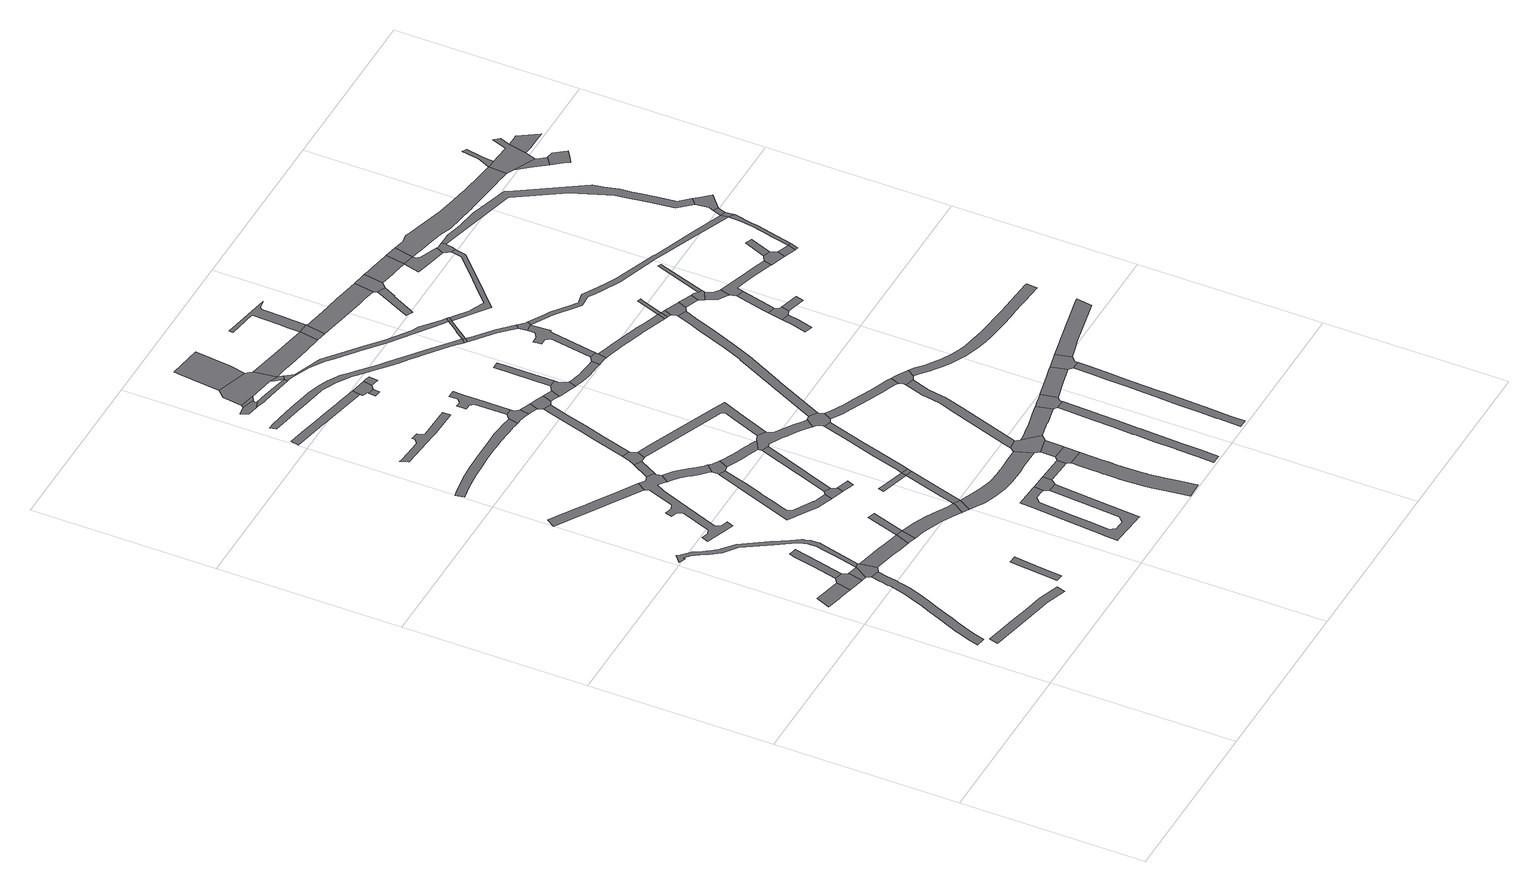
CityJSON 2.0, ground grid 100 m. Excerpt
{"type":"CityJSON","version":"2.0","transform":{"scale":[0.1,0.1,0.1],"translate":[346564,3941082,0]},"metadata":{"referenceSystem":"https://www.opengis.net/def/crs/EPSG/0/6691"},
"CityObjects":{
"road1":{"type":"Road","attributes":{"RoadStructureAttribute.sectionType":"1"},"geometry":[{"type":"MultiSurface","lod":"1","boundaries":[[[0,1,2,3,4,5,6,7,8,9,10,11,12,13,14,15,16,17,18,19,20,21,22,23,24,25,26,27,28,29,30,31,32,33,34,35,36,37]]]}]},
"road2":{"type":"Road","attributes":{"RoadStructureAttribute.sectionType":"1"},"geometry":[{"type":"MultiSurface","lod":"1","boundaries":[[[38,39,40,41,42,43,44,45,46]]]}]},
"road3":{"type":"Road","attributes":{"RoadStructureAttribute.sectionType":"1"},"geometry":[{"type":"MultiSurface","lod":"1","boundaries":[[[47,48,49,50,51,52,53,54,55,56,57,58]]]}]},
"road4":{"type":"Road","geometry":[{"type":"MultiSurface","lod":"1","boundaries":[[[59,60,61,62,63,38,46]]]}]},
"road5":{"type":"Road","attributes":{"RoadStructureAttribute.sectionType":"1"},"geometry":[{"type":"MultiSurface","lod":"1","boundaries":[[[64,65,61,60]]]}]},
"road6":{"type":"Road","geometry":[{"type":"MultiSurface","lod":"1","boundaries":[[[64,17,16,66,67,68,69,65]]]}]},
"road7":{"type":"Road","attributes":{"RoadStructureAttribute.sectionType":"1"},"geometry":[{"type":"MultiSurface","lod":"1","boundaries":[[[70,71,72,73,74,75,63,62]]]}]},
"road8":{"type":"Road","geometry":[{"type":"MultiSurface","lod":"1","boundaries":[[[69,76,77,78,79,80,81,82,83,84,85,86,87,88,89,90,91,92,93,94,95,96,97,98,99,100,101,102,103,104,105,106,107,108,109,110,111,112,113,114,115,116,117,118,119,120,121,122,123,124,125,126,127,128,129,130,131,132,133,134,65]]]}]},
"road9":{"type":"Road","attributes":{"RoadStructureAttribute.sectionType":"1"},"geometry":[{"type":"MultiSurface","lod":"1","boundaries":[[[135,136,137,138,139]]]}]},
"road10":{"type":"Road","attributes":{"RoadStructureAttribute.sectionType":"1"},"geometry":[{"type":"MultiSurface","lod":"1","boundaries":[[[67,140,141,142,143,144,145,146,68]]]}]},
"road11":{"type":"Road","attributes":{"RoadStructureAttribute.sectionType":"1"},"geometry":[{"type":"MultiSurface","lod":"1","boundaries":[[[147,148,149,150,151,152,153,154,155,156,157,158]]]}]},
"road12":{"type":"Road","geometry":[{"type":"MultiSurface","lod":"1","boundaries":[[[143,159,160,161,144]]]}]},
"road13":{"type":"Road","geometry":[{"type":"MultiSurface","lod":"1","boundaries":[[[162,163,164,165,166,167,168,169,170,171,172,173,174,175,176,177,178,179,180,181,182,183,184,185,186,187,188,189,158,157,190]]]}]},
"road14":{"type":"Road","geometry":[{"type":"MultiSurface","lod":"1","boundaries":[[[161,191,192,144]]]}]},
"road15":{"type":"Road","attributes":{"RoadStructureAttribute.sectionType":"1"},"geometry":[{"type":"MultiSurface","lod":"1","boundaries":[[[193,194,195,196,197,198,199,200,201,161,160,202,203,204,205,206,207,208,209]]]}]},
"road16":{"type":"Road","attributes":{"RoadStructureAttribute.sectionType":"1"},"geometry":[{"type":"MultiSurface","lod":"1","boundaries":[[[210,211,212,213,214,215,216,217,218,219,220,221,222,223,224,225,226,227,228,229,230,231]]]}]},
"road17":{"type":"Road","attributes":{"RoadStructureAttribute.sectionType":"1"},"geometry":[{"type":"MultiSurface","lod":"1","boundaries":[[[232,233,234,235,236,237,238,239,240,241,242,243,244,245,246,247,248,249,250,251,252,253,254,255,256,257,258,259,260,261,262]]]}]},
"road18":{"type":"Road","geometry":[{"type":"MultiSurface","lod":"1","boundaries":[[[208,263,264,209]]]}]},
"road19":{"type":"Road","geometry":[{"type":"MultiSurface","lod":"1","boundaries":[[[265,217,216,266,267,268]]]}]},
"road20":{"type":"Road","geometry":[{"type":"MultiSurface","lod":"1","boundaries":[[[188,187,269,270]]]}]},
"road21":{"type":"Road","attributes":{"RoadStructureAttribute.sectionType":"1"},"geometry":[{"type":"MultiSurface","lod":"1","boundaries":[[[271,272,273,274,275,276,277,278,279,280,185,184,281,282,283,284,285,286,287,288,289,290]]]}]},
"road22":{"type":"Road","attributes":{"RoadStructureAttribute.sectionType":"1"},"geometry":[{"type":"MultiSurface","lod":"1","boundaries":[[[266,291,292,267]]]}]},
"road23":{"type":"Road","attributes":{"RoadStructureAttribute.sectionType":"1"},"geometry":[{"type":"MultiSurface","lod":"1","boundaries":[[[293,294,295,296,297,298,299,300,301,302,303,304,305,306,307,308,309,310,311,312,313,314,315,316,317,318,319,320]]]}]},
"road24":{"type":"Road","attributes":{"RoadStructureAttribute.sectionType":"1"},"geometry":[{"type":"MultiSurface","lod":"1","boundaries":[[[321,322,323,324,325,326,327,328,329,330,331,332,333,334]]]}]},
"road25":{"type":"Road","geometry":[{"type":"MultiSurface","lod":"1","boundaries":[[[335,231,230,336,337,338,339,340,271,290]]]}]},
"road26":{"type":"Road","geometry":[{"type":"MultiSurface","lod":"1","boundaries":[[[269,341,342,343,344,345,346,347,270]]]}]},
"road27":{"type":"Road","attributes":{"RoadStructureAttribute.sectionType":"1"},"geometry":[{"type":"MultiSurface","lod":"1","boundaries":[[[348,349,209,264,350,351]]]}]},
"road28":{"type":"Road","geometry":[{"type":"MultiSurface","lod":"1","boundaries":[[[352,353,354,355,348,356]]]}]},
"road29":{"type":"Road","attributes":{"RoadStructureAttribute.sectionType":"1"},"geometry":[{"type":"MultiSurface","lod":"1","boundaries":[[[357,358,359,360,265,268]]]}]},
"road30":{"type":"Road","attributes":{"RoadStructureAttribute.sectionType":"1"},"geometry":[{"type":"MultiSurface","lod":"1","boundaries":[[[361,362,363,364,365,366,367,368,369,370,371,372,373,374,375,376]]]}]},
"road31":{"type":"Road","geometry":[{"type":"MultiSurface","lod":"1","boundaries":[[[377,378,379,380,381,382,383,384]]]}]},
"road32":{"type":"Road","geometry":[{"type":"MultiSurface","lod":"1","boundaries":[[[385,356,348,351]]]}]},
"road33":{"type":"Road","attributes":{"RoadStructureAttribute.sectionType":"1"},"geometry":[{"type":"MultiSurface","lod":"1","boundaries":[[[386,387,381,380]]]}]},
"road34":{"type":"Road","geometry":[{"type":"MultiSurface","lod":"1","boundaries":[[[388,389,390,391,392,393,394,395,396,397,337,336,398,399,400,401,402,403,404,405,406]]]}]},
"road35":{"type":"Road","attributes":{"RoadStructureAttribute.sectionType":"1"},"geometry":[{"type":"MultiSurface","lod":"1","boundaries":[[[407,408,409,410,411,412,413,414,415,416,264,263,417,418,419,420,421,422,423,424,425,426]]]}]},
"road36":{"type":"Road","geometry":[{"type":"MultiSurface","lod":"1","boundaries":[[[308,307,427,428,293,320]]]}]},
"road37":{"type":"Road","attributes":{"RoadStructureAttribute.sectionType":"1"},"geometry":[{"type":"MultiSurface","lod":"1","boundaries":[[[344,429,430,431,432,433,434,435,436,437,438,439,345]]]}]},
"road38":{"type":"Road","attributes":{"RoadStructureAttribute.sectionType":"1"},"geometry":[{"type":"MultiSurface","lod":"1","boundaries":[[[440,441,442,443,444,445,446,447,448,449,450,377,384]]]}]},
"road39":{"type":"Road","attributes":{"RoadStructureAttribute.sectionType":"1"},"geometry":[{"type":"MultiSurface","lod":"1","boundaries":[[[451,452,453,454,455,343,342,456,457,458,459,460,461]]]}]},
"road40":{"type":"Road","geometry":[{"type":"MultiSurface","lod":"1","boundaries":[[[462,463,251,250,464,465,466,467,468,469]]]}]},
"road41":{"type":"Road","geometry":[{"type":"MultiSurface","lod":"1","boundaries":[[[387,386,470,471,472,473,474,475,476]]]}]},
"road42":{"type":"Road","attributes":{"RoadStructureAttribute.sectionType":"1"},"geometry":[{"type":"MultiSurface","lod":"1","boundaries":[[[427,477,478,428]]]}]},
"road43":{"type":"Road","attributes":{"RoadStructureAttribute.sectionType":"1"},"geometry":[{"type":"MultiSurface","lod":"1","boundaries":[[[479,480,481,356,385,482,483,484,485,486]]]}]},
"road44":{"type":"Road","attributes":{"RoadStructureAttribute.sectionType":"1"},"geometry":[{"type":"MultiSurface","lod":"1","boundaries":[[[487,488,489,490,491,492,493,494,495,496,497,498,462,469]]]}]},
"road45":{"type":"Road","attributes":{"RoadStructureAttribute.sectionType":"1"},"geometry":[{"type":"MultiSurface","lod":"1","boundaries":[[[499,500,501,502,503,504,505,506,507,508,509,510,511,512,513,514,515,516,517,518,519,520,521,522,523,524,525,526,527,528,529,530,531,532,533,534,535,536,537,538,539,540,541]]]}]},
"road46":{"type":"Road","attributes":{"RoadStructureAttribute.sectionType":"1"},"geometry":[{"type":"MultiSurface","lod":"1","boundaries":[[[542,543,544,545]]]}]},
"road47":{"type":"Road","attributes":{"RoadStructureAttribute.sectionType":"1"},"geometry":[{"type":"MultiSurface","lod":"1","boundaries":[[[546,547,548,549,467,466,550,551,552,553]]]}]},
"road48":{"type":"Road","geometry":[{"type":"MultiSurface","lod":"1","boundaries":[[[405,359,358,554,555,556,557,558,559,560,561,562,563,564,565,566,567,568,569,570,571,572,573,574,575,461,460,406]]]}]},
"road49":{"type":"Road","geometry":[{"type":"MultiSurface","lod":"1","boundaries":[[[576,577,542,545,578,579,368,367]]]}]},
"road50":{"type":"Road","attributes":{"RoadStructureAttribute.sectionType":"1"},"geometry":[{"type":"MultiSurface","lod":"1","boundaries":[[[580,581,582,471,470,583,584,447]]]}]},
"road51":{"type":"Road","attributes":{"RoadStructureAttribute.sectionType":"1"},"geometry":[{"type":"MultiSurface","lod":"1","boundaries":[[[585,586,587,588,475,474]]]}]},
"road52":{"type":"Road","geometry":[{"type":"MultiSurface","lod":"1","boundaries":[[[589,590,580,447,446,591,592,593]]]}]},
"road53":{"type":"Road","geometry":[{"type":"MultiSurface","lod":"1","boundaries":[[[594,595,546,553,434,433,596,597]]]}]},
"road54":{"type":"Road","attributes":{"RoadStructureAttribute.sectionType":"1"},"geometry":[{"type":"MultiSurface","lod":"1","boundaries":[[[598,599,600,601,602,603,604,605,606,607,608,609,610,611,612,613,614,615,616,617,618,619,620,621,622,623,624,625,626,627,628,629,630,631,632,633,634,635,636,637,638,639,640,641]]]}]},
"road55":{"type":"Road","geometry":[{"type":"MultiSurface","lod":"1","boundaries":[[[642,478,477,518,517,643]]]}]},
"road56":{"type":"Road","attributes":{"RoadStructureAttribute.sectionType":"1"},"geometry":[{"type":"MultiSurface","lod":"1","boundaries":[[[644,645,646,647,579,578]]]}]},
"road57":{"type":"Road","attributes":{"RoadStructureAttribute.sectionType":"1"},"geometry":[{"type":"MultiSurface","lod":"1","boundaries":[[[596,648,649,650,597]]]}]},
"road58":{"type":"Road","attributes":{"RoadStructureAttribute.sectionType":"1"},"geometry":[{"type":"MultiSurface","lod":"1","boundaries":[[[642,643,651,652,653]]]}]},
"road59":{"type":"Road","geometry":[{"type":"MultiSurface","lod":"1","boundaries":[[[407,426,653,652,654,655,656,657]]]}]},
"road60":{"type":"Road","geometry":[{"type":"MultiSurface","lod":"1","boundaries":[[[658,659,660,566,565,661,662,486,485,663]]]}]},
"road61":{"type":"Road","geometry":[{"type":"MultiSurface","lod":"1","boundaries":[[[664,665,666,667,650,649,668,669,670,671,672]]]}]},
"road62":{"type":"Road","attributes":{"function":"3","RoadStructureAttribute.sectionType":"1"},"geometry":[{"type":"MultiSurface","lod":"1","boundaries":[[[673,674,675,472,471,676,677,678,679,680]]]}]},
"road63":{"type":"Road","attributes":{"RoadStructureAttribute.sectionType":"1"},"geometry":[{"type":"MultiSurface","lod":"1","boundaries":[[[666,681,682,683,684,667]]]}]},
"road64":{"type":"Road","attributes":{"RoadStructureAttribute.sectionType":"1"},"geometry":[{"type":"MultiSurface","lod":"1","boundaries":[[[654,685,686,687,688,689,690,691,692,693,694,695,696,697,698,655]]]}]},
"road65":{"type":"Road","attributes":{"RoadStructureAttribute.sectionType":"1"},"geometry":[{"type":"MultiSurface","lod":"1","boundaries":[[[699,700,701,702,703,704,705,706,707,672,671,708,709,710,711,712,713,714]]]}]},
"road66":{"type":"Road","attributes":{"RoadStructureAttribute.sectionType":"1"},"geometry":[{"type":"MultiSurface","lod":"1","boundaries":[[[656,715,716,717,718,719,720,721,722,723,724,657]]]}]},
"road67":{"type":"Road","attributes":{"RoadStructureAttribute.sectionType":"1"},"geometry":[{"type":"MultiSurface","lod":"1","boundaries":[[[725,726,727,728,729,730,731,732,733,734,735,736,737,738,739,740,741,742,743,744,745]]]}]},
"road68":{"type":"Road","attributes":{"RoadStructureAttribute.sectionType":"1"},"geometry":[{"type":"MultiSurface","lod":"1","boundaries":[[[746,747,748,749,750,751,752,753,754,755,756,757,758,759,760,761,762,763,764,589,593]]]}]},
"road69":{"type":"Road","attributes":{"RoadStructureAttribute.sectionType":"1"},"geometry":[{"type":"MultiSurface","lod":"1","boundaries":[[[765,766,767,768,769,770,771,772,773,774,775,776,777,778,779,780,781,782,783,784,785,658,663]]]}]},
"road70":{"type":"Road","geometry":[{"type":"MultiSurface","lod":"1","boundaries":[[[786,787,680,679,788,789]]]}]},
"road71":{"type":"Road","geometry":[{"type":"MultiSurface","lod":"1","boundaries":[[[787,790,791,792,793,794,795,796,797,798,799,800,801,802,803,680]]]}]},
"road72":{"type":"Road","geometry":[{"type":"MultiSurface","lod":"1","boundaries":[[[804,805,699,714,806,807,808,809,810,811,812]]]}]},
"road73":{"type":"Road","geometry":[{"type":"MultiSurface","lod":"1","boundaries":[[[621,620,813,814]]]}]},
"road74":{"type":"Road","geometry":[{"type":"MultiSurface","lod":"1","boundaries":[[[733,732,815,816,817,818,819,691,690]]]}]},
"road75":{"type":"Road","attributes":{"RoadStructureAttribute.sectionType":"1"},"geometry":[{"type":"MultiSurface","lod":"1","boundaries":[[[820,821,822,823,824,825,826,827,828,829,830,831,832,833,834,660,659]]]}]},
"road76":{"type":"Road","attributes":{"RoadStructureAttribute.sectionType":"1"},"geometry":[{"type":"MultiSurface","lod":"1","boundaries":[[[804,835,836,837,838,839,840,841,842,843,844,845,846,847,848,849,850,851,805]]]}]},
"road77":{"type":"Road","attributes":{"RoadStructureAttribute.sectionType":"1"},"geometry":[{"type":"MultiSurface","lod":"1","boundaries":[[[753,852,853,621,814,854,855,856]]]}]},
"road78":{"type":"Road","attributes":{"RoadStructureAttribute.sectionType":"1"},"geometry":[{"type":"MultiSurface","lod":"1","boundaries":[[[857,858,859,814,813,860,861,862,863,864]]]}]},
"road79":{"type":"Road","geometry":[{"type":"MultiSurface","lod":"1","boundaries":[[[775,865,866,720,719,867,868,869,870,776]]]}]},
"road80":{"type":"Road","attributes":{"function":"3","RoadStructureAttribute.sectionType":"1"},"geometry":[{"type":"MultiSurface","lod":"1","boundaries":[[[871,872,873,874,875,876,786,789,877,878,879,880,881,882,883,884]]]}]},
"road81":{"type":"Road","geometry":[{"type":"MultiSurface","lod":"1","boundaries":[[[754,753,856,885]]]}]},
"road82":{"type":"Road","attributes":{"RoadStructureAttribute.sectionType":"1"},"geometry":[{"type":"MultiSurface","lod":"1","boundaries":[[[886,887,888,889,890,891,892,893,894,895,896,897,898,899,900,901,902,903,904,905,906,907,908,909]]]}]},
"road83":{"type":"Road","attributes":{"RoadStructureAttribute.sectionType":"1"},"geometry":[{"type":"MultiSurface","lod":"1","boundaries":[[[910,911,912,913,914,915,817,816,916,917,918,919,920]]]}]},
"road84":{"type":"Road","geometry":[{"type":"MultiSurface","lod":"1","boundaries":[[[840,839,921,922,857,864]]]}]},
"road85":{"type":"Road","attributes":{"RoadStructureAttribute.sectionType":"1"},"geometry":[{"type":"MultiSurface","lod":"1","boundaries":[[[811,923,924,925,926,927,928,929,930,931,932,933,934,935,936,937,938,939,812]]]}]},
"road86":{"type":"Road","geometry":[{"type":"MultiSurface","lod":"1","boundaries":[[[940,941,942,943,944,945,946,947,948,949,950]]]}]},
"road87":{"type":"Road","geometry":[{"type":"MultiSurface","lod":"1","boundaries":[[[919,898,897,951,952,953,954,920]]]}]},
"road88":{"type":"Road","geometry":[{"type":"MultiSurface","lod":"1","boundaries":[[[931,930,955,956]]]}]},
"road89":{"type":"Road","geometry":[{"type":"MultiSurface","lod":"1","boundaries":[[[957,958,871,884,950,949,959,960]]]}]},
"road90":{"type":"Road","attributes":{"RoadStructureAttribute.sectionType":"1"},"geometry":[{"type":"MultiSurface","lod":"1","boundaries":[[[956,955,961,962]]]}]},
"road91":{"type":"Road","attributes":{"RoadStructureAttribute.sectionType":"1"},"geometry":[{"type":"MultiSurface","lod":"1","boundaries":[[[963,964,965,966,967,968,969,970,971,885,856,972,973,974,975,976,977,978]]]}]},
"road92":{"type":"Road","attributes":{"RoadStructureAttribute.sectionType":"1"},"geometry":[{"type":"MultiSurface","lod":"1","boundaries":[[[979,980,981,982,983,984,985]]]}]},
"road93":{"type":"Road","attributes":{"RoadStructureAttribute.sectionType":"1"},"geometry":[{"type":"MultiSurface","lod":"1","boundaries":[[[986,987,988,931,956]]]}]},
"road94":{"type":"Road","geometry":[{"type":"MultiSurface","lod":"1","boundaries":[[[989,962,961,990,991,828,827,992,993]]]}]},
"road95":{"type":"Road","geometry":[{"type":"MultiSurface","lod":"1","boundaries":[[[984,994,995,996,997,998,985]]]}]},
"road96":{"type":"Road","attributes":{"function":"3","RoadStructureAttribute.sectionType":"1"},"geometry":[{"type":"MultiSurface","lod":"1","boundaries":[[[959,999,1000,1001,1002,1003,1004,1005,1006,1007,960]]]}]},
"road97":{"type":"Road","attributes":{"RoadStructureAttribute.sectionType":"1"},"geometry":[{"type":"MultiSurface","lod":"1","boundaries":[[[992,1008,1009,1010,1011,993]]]}]},
"road98":{"type":"Road","attributes":{"RoadStructureAttribute.sectionType":"1"},"geometry":[{"type":"MultiSurface","lod":"1","boundaries":[[[1012,1013,1014,1015,1016,1017,1018,1019,1020,1021,1022,1023,1024,1025,868,867,1026,1027,1028,1029,1030,1031,1032,1033,1034,1035,1036,1037,1038,1039,1040,1041,1042,1043,1044,1045,1046,1047,1048]]]}]},
"road99":{"type":"Road","attributes":{"RoadStructureAttribute.sectionType":"1"},"geometry":[{"type":"MultiSurface","lod":"1","boundaries":[[[1049,1050,1051,1052,998,997,1053,1054]]]}]},
"road100":{"type":"Road","geometry":[{"type":"MultiSurface","lod":"1","boundaries":[[[1055,1056,1057,1058,1059,1010,1009,1060,1061,1062,1063,1064,1065]]]}]},
"road101":{"type":"Road","geometry":[{"type":"MultiSurface","lod":"1","boundaries":[[[1066,1067,1068,1062,1061,1069,1070]]]}]},
"road102":{"type":"Road","geometry":[{"type":"MultiSurface","lod":"1","boundaries":[[[994,1071,1072,995]]]}]},
"road103":{"type":"Road","attributes":{"RoadStructureAttribute.sectionType":"1"},"geometry":[{"type":"MultiSurface","lod":"1","boundaries":[[[1073,1074,1075,1076,953,952,1077,1078,1079,1080,1081,1082]]]}]},
"road104":{"type":"Road","attributes":{"RoadStructureAttribute.sectionType":"1"},"geometry":[{"type":"MultiSurface","lod":"1","boundaries":[[[1003,1083,1084,1085,1086,1087,1088,1089]]]}]},
"road105":{"type":"Road","geometry":[{"type":"MultiSurface","lod":"1","boundaries":[[[1090,1091,1092,1093,1004,1003,1089]]]}]},
"road106":{"type":"Road","attributes":{"RoadStructureAttribute.sectionType":"1"},"geometry":[{"type":"MultiSurface","lod":"1","boundaries":[[[1064,1094,1095,1096,1065]]]}]},
"road107":{"type":"Road","attributes":{"RoadStructureAttribute.sectionType":"1"},"geometry":[{"type":"MultiSurface","lod":"1","boundaries":[[[1097,1098,1099,1100,1101,1102,1103,1104,1105,1106,1107,1108,1109,1110,1111,1112,921,839,1113,1114,1115,1116,1117,1118,1119,1120,1121,1122,1123,1124]]]}]},
"road108":{"type":"Road","geometry":[{"type":"MultiSurface","lod":"1","boundaries":[[[1125,1086,1085,963,978,1126,1127,1128,1129]]]}]},
"road109":{"type":"Road","attributes":{"RoadStructureAttribute.sectionType":"1"},"geometry":[{"type":"MultiSurface","lod":"1","boundaries":[[[1049,1054,1130,1131,1132,1133,1134,1135,1136,1137,1138,1139,1066,1070]]]}]},
"road110":{"type":"Road","geometry":[{"type":"MultiSurface","lod":"1","boundaries":[[[1140,1134,1133,1141,1142,1143,1144]]]}]},
"road111":{"type":"Road","attributes":{"RoadStructureAttribute.sectionType":"1"},"geometry":[{"type":"MultiSurface","lod":"1","boundaries":[[[1142,1145,1146,1147,1143]]]}]},
"road112":{"type":"Road","geometry":[{"type":"MultiSurface","lod":"1","boundaries":[[[1148,1149,1150,1151,1140,1144]]]}]},
"road113":{"type":"Road","attributes":{"function":"3","RoadStructureAttribute.sectionType":"1"},"geometry":[{"type":"MultiSurface","lod":"1","boundaries":[[[1152,1153,1154,1155,1156,1157,1158,1159,1160,1161,1162,1163,1164,1165,1166,1167,1168,1169,1170,1171,1172,1173,1174,1175,1176,1177,1178,1179,1180,1181,1182,1183,1184,1090,1089]]]}]},
"road114":{"type":"Road","geometry":[{"type":"MultiSurface","lod":"1","boundaries":[[[1145,1185,1186,1187,1146]]]}]},
"road115":{"type":"Road","attributes":{"RoadStructureAttribute.sectionType":"1"},"geometry":[{"type":"MultiSurface","lod":"1","boundaries":[[[1128,1188,1189,1190,1191,1192,1193,1194,1195,1196,1197,1198,1199,1200,1201,1202,1203,1204,1205,1206,1207,1208,1209,1210,1211,1129]]]}]},
"road116":{"type":"Road","attributes":{"RoadStructureAttribute.sectionType":"1"},"geometry":[{"type":"MultiSurface","lod":"1","boundaries":[[[1212,1213,1214,1215,1216,1217,1146,1187,1218,1219,1220,1221,1222,1124]]]}]},
"road117":{"type":"Road","geometry":[{"type":"MultiSurface","lod":"1","boundaries":[[[1222,1223,1097,1124]]]}]},
"road118":{"type":"Road","attributes":{"RoadStructureAttribute.sectionType":"1"},"geometry":[{"type":"MultiSurface","lod":"1","boundaries":[[[1224,1225,1097,1223,1226,1227]]]}]},
"road119":{"type":"Road","geometry":[{"type":"MultiSurface","lod":"1","boundaries":[[[1227,1228,1229,1230,1197,1196,1231,1232,1224]]]}]},
"road120":{"type":"Road","attributes":{"RoadStructureAttribute.sectionType":"1"},"geometry":[{"type":"MultiSurface","lod":"1","boundaries":[[[1233,1234,1235,1236,1237,1238]]]}]},
"road121":{"type":"Road","geometry":[{"type":"MultiSurface","lod":"1","boundaries":[[[1239,1240,1241,1242,1243,1244,1245,1166,1246]]]}]},
"road122":{"type":"Road","geometry":[{"type":"MultiSurface","lod":"1","boundaries":[[[1166,1165,1233,1238,1247,1248,1249,1250,1251,1252,1253,1254,1246]]]}]},
"road123":{"type":"Road","geometry":[{"type":"MultiSurface","lod":"1","boundaries":[[[1236,1235,1255,1256,1257,1258,1259]]]}]},
"road124":{"type":"Road","attributes":{"function":"3","RoadStructureAttribute.sectionType":"1"},"geometry":[{"type":"MultiSurface","lod":"1","boundaries":[[[1260,1261,1262,1263,1264,1248,1247]]]}]}
},
"vertices":[
[164,472,0],[177,513,0],[193,555,0],[208,592,0],[210,597,0],[228,638,0],[245,680,0],[271,740,0],[297,800,0],[321,861,0],[342,923,0],[354,969,0],[360,996,0],[361,997,0],[365,1016,0],[374,1062,0],[385,1113,0],[336,1124,0],[325,1073,0],[324,1065,0],[316,1026,0],[315,1021,0],[306,981,0],[303,972,0],[294,938,0],[274,879,0],[254,827,0],[251,820,0],[225,760,0],[199,699,0],[182,658,0],[164,616,0],[146,574,0],[143,564,0],[130,530,0],[116,486,0],[105,442,0],[154,434,0],
[221,1258,0],[219,1259,0],[162,1272,0],[77,1292,0],[43,1213,0],[121,1195,0],[136,1192,0],[188,1180,0],[203,1177,0],
[664,287,0],[639,296,0],[546,328,0],[543,329,0],[424,354,0],[359,368,0],[171,409,0],[157,361,0],[413,306,0],[501,287,0],[533,280,0],[648,240,0],
[271,1161,0],[294,1156,0],[312,1237,0],[294,1266,0],[250,1276,0],
[321,1150,0],[368,1223,0],
[409,1130,0],[412,1133,0],[400,1220,0],[394,1230,0],
[329,1415,0],[360,1548,0],[343,1552,0],[316,1558,0],[309,1528,0],[282,1413,0],
[444,1420,0],[455,1462,0],[454,1485,0],[451,1511,0],[445,1538,0],[442,1548,0],[441,1554,0],[411,1600,0],[367,1671,0],[360,1681,0],[269,1821,0],[196,1879,0],[165,1919,0],[160,1928,0],[155,1936,0],[152,1941,0],[133,1972,0],[131,1975,0],[130,1977,0],[129,1979,0],[128,1981,0],[126,1983,0],[125,1985,0],[124,1987,0],[122,1989,0],[121,1990,0],[119,1992,0],[118,1994,0],[81,2028,0],[65,2045,0],[25,2009,0],[63,1996,0],[66,2008,0],[100,1977,0],[101,1975,0],[102,1974,0],[103,1972,0],[104,1971,0],[106,1969,0],[107,1967,0],[108,1966,0],[109,1964,0],[110,1962,0],[111,1960,0],[120,1945,0],[133,1924,0],[144,1905,0],[181,1855,0],[253,1801,0],[346,1657,0],[391,1585,0],[414,1548,0],[419,1530,0],[423,1510,0],[424,1493,0],[425,1465,0],[414,1419,0],[400,1359,0],[371,1234,0],
[758,419,0],[775,571,0],[732,574,0],[707,308,0],[745,304,0],
[538,1103,0],[560,1098,0],[570,1095,0],[641,1078,0],[673,1155,0],[579,1180,0],[544,1188,0],
[383,2501,0],[329,2535,0],[266,2574,0],[204,2613,0],[170,2634,0],[109,2672,0],[104,2676,0],[33,2720,0],[3,2673,0],[68,2633,0],[440,2401,0],[469,2447,0],
[654,1075,0],[689,1065,0],[712,1145,0],
[396,2232,0],[369,2219,0],[331,2232,0],[318,2194,0],[343,2186,0],[354,2182,0],[367,2154,0],[306,1991,0],[278,1979,0],[243,1992,0],[228,1954,0],[323,1919,0],[385,1896,0],[390,1911,0],[399,1933,0],[360,1948,0],[348,1975,0],[434,2205,0],[476,2316,0],[500,2359,0],[501,2359,0],[532,2336,0],[543,2328,0],[576,2372,0],[568,2401,0],[573,2410,0],[534,2432,0],[505,2424,0],[449,2372,0],
[768,1324,0],[730,1336,0],
[976,1025,0],[954,1036,0],[947,1040,0],[918,1057,0],[889,1073,0],[860,1088,0],[822,1105,0],[784,1120,0],[746,1134,0],[743,1050,0],[797,1030,0],[828,1017,0],[853,1006,0],[886,988,0],[915,973,0],[964,944,0],[1004,1011,0],
[615,1882,0],[547,1697,0],[541,1680,0],[654,1611,0],[692,1587,0],[704,1583,0],[778,1557,0],[793,1599,0],[719,1624,0],[721,1629,0],[676,1655,0],[617,1689,0],[605,1717,0],[615,1745,0],[631,1791,0],[655,1860,0],[660,1876,0],[664,1886,0],[697,1981,0],[713,2028,0],[741,2111,0],[704,2125,0],
[10,3156,0],[47,3162,0],[78,3167,0],[107,3172,0],[186,3179,0],[193,3179,0],[201,3180,0],[254,3182,0],[312,3184,0],[323,3184,0],[393,3185,0],[432,3183,0],[433,3183,0],[462,3183,0],[532,3178,0],[571,3175,0],[572,3175,0],[611,3171,0],[620,3170,0],[630,3220,0],[624,3221,0],[582,3227,0],[538,3231,0],[497,3234,0],[458,3235,0],[295,3233,0],[219,3232,0],[156,3226,0],[91,3219,0],[24,3208,0],[1,3202,0],
[999,924,0],[1040,994,0],
[811,1613,0],[851,1532,0],[864,1569,0],[847,1595,0],
[625,2505,0],[586,2526,0],
[742,2206,0],[741,2208,0],[730,2217,0],[703,2245,0],[691,2260,0],[689,2262,0],[678,2275,0],[653,2304,0],[626,2332,0],[596,2357,0],[562,2314,0],[588,2291,0],[595,2284,0],[612,2267,0],[630,2247,0],[636,2239,0],[663,2208,0],[692,2178,0],[703,2168,0],[705,2166,0],
[917,1509,0],[930,1546,0],
[1287,717,0],[1275,718,0],[1150,725,0],[1144,648,0],[1130,483,0],[1110,258,0],[1109,248,0],[1103,177,0],[1107,178,0],[1208,169,0],[1307,161,0],[1311,159,0],[1317,241,0],[1334,445,0],[1349,633,0],[1299,637,0],[1284,445,0],[1267,245,0],[1235,217,0],[1212,219,0],[1183,221,0],[1160,254,0],[1168,343,0],[1178,464,0],[1194,644,0],[1222,671,0],[1267,668,0],[1284,667,0],
[345,3494,0],[378,3493,0],[535,3489,0],[533,3530,0],[353,3536,0],[334,3559,0],[335,3573,0],[295,3577,0],[295,3571,0],[294,3562,0],[271,3542,0],[133,3552,0],[111,3555,0],[129,3512,0],
[707,2135,0],[770,2117,0],[794,2166,0],[772,2180,0],[761,2189,0],[751,2198,0],
[654,2506,0],[660,2507,0],[679,2553,0],[663,2590,0],[619,2603,0],[609,2568,0],[604,2559,0],
[1094,1309,0],[1027,1088,0],[1080,1125,0],[1132,1298,0],
[959,1382,0],[947,1385,0],[946,1383,0],[938,1356,0],[1102,1338,0],
[903,1752,0],[994,2004,0],[957,2019,0],[871,1780,0],
[9,4050,0],[200,4009,0],[204,4008,0],[294,3989,0],[401,3965,0],[461,3952,0],[478,3949,0],[487,3993,0],[471,3996,0],[418,4008,0],[343,4024,0],[271,4040,0],[216,4051,0],[121,4072,0],[49,4087,0],[18,4094,0],
[209,4371,0],[203,4378,0],[207,4387,0],[209,4390,0],[144,4412,0],[95,4405,0],[113,4367,0],[168,4356,0],
[1141,1326,0],
[237,4408,0],[155,4426,0],
[1000,2078,0],[974,2090,0],[965,2093,0],[948,2101,0],[921,2111,0],[894,2121,0],[867,2133,0],[843,2143,0],[830,2149,0],[818,2154,0],[795,2104,0],[820,2093,0],[821,2093,0],[846,2082,0],[873,2070,0],[901,2060,0],[927,2050,0],[952,2040,0],[1009,2074,0],
[1483,922,0],[1416,920,0],[1391,919,0],[1354,918,0],[1308,919,0],[1292,919,0],[1240,925,0],[1231,926,0],[1165,943,0],[1101,966,0],[1050,894,0],[1064,885,0],[1079,876,0],[1139,854,0],[1212,835,0],[1279,828,0],[1293,828,0],[1347,827,0],[1415,829,0],[1518,829,0],
[1372,662,0],[1375,712,0],
[714,2760,0],[747,2868,0],[780,2979,0],[801,3046,0],[813,3086,0],[771,3103,0],[765,3085,0],[713,2911,0],[700,2871,0],[671,2774,0],[666,2757,0],
[194,4349,0],[209,4344,0],[225,4341,0],[239,4339,0],[322,4325,0],[385,4313,0],[416,4307,0],[420,4328,0],[415,4329,0],[345,4344,0],[278,4357,0],
[1159,2237,0],[1200,2339,0],[1135,2367,0],[989,2426,0],[744,2526,0],[950,2388,0],[1120,2318,0],[1129,2296,0],[1109,2246,0],[1045,2089,0],[1089,2065,0],
[656,3244,0],[638,3228,0],[647,3166,0],[682,3159,0],[706,3151,0],[714,3201,0],[695,3228,0],[696,3244,0],
[375,4384,0],[421,4367,0],[404,4486,0],[392,4500,0],[377,4518,0],[209,4573,0],[170,4534,0],
[1513,654,0],[1516,703,0],
[1200,1661,0],[1160,1527,0],[1111,1365,0],[1151,1360,0],[1193,1498,0],[1227,1612,0],[1288,1815,0],[1250,1826,0],
[697,3430,0],[696,3492,0],[696,3508,0],[697,3554,0],[657,3555,0],[657,3510,0],[635,3489,0],[607,3490,0],[606,3440,0],[625,3439,0],[635,3439,0],[656,3418,0],
[1648,11,0],[1647,24,0],[1641,67,0],[1641,68,0],[1634,117,0],[1627,166,0],[1621,213,0],[1616,260,0],[1615,274,0],[1614,296,0],[1612,332,0],[1612,369,0],[1612,405,0],[1612,431,0],[1612,446,0],[1613,458,0],[1614,484,0],[1614,512,0],[1619,631,0],[1529,635,0],[1529,624,0],[1527,587,0],[1524,515,0],[1524,487,0],[1523,460,0],[1522,446,0],[1522,433,0],[1522,421,0],[1522,405,0],[1522,389,0],[1522,368,0],[1522,330,0],[1524,291,0],[1526,253,0],[1529,223,0],[1531,203,0],[1533,190,0],[1537,164,0],[1538,153,0],[1545,104,0],[1552,56,0],[1558,12,0],[1558,7,0],
[507,3913,0],[501,3875,0],[538,3872,0],[542,3907,0],
[776,3179,0],[775,3179,0],[757,3187,0],[719,3200,0],[707,3151,0],[730,3142,0],[756,3131,0],[757,3131,0],
[1010,2010,0],[1012,2011,0],[1026,2004,0],[1050,1991,0],[1080,1974,0],[1109,1956,0],[1137,1938,0],[1166,1918,0],[1179,1909,0],[1193,1899,0],[1206,1888,0],[1223,1876,0],[1256,1921,0],[1239,1933,0],[1225,1943,0],[1211,1953,0],[1197,1964,0],[1168,1983,0],[1142,2000,0],[1138,2003,0],[1108,2021,0],[1104,2024,0],
[479,3933,0],[508,3922,0],[564,3926,0],[574,3976,0],
[440,4343,0],[427,4360,0],[425,4362,0],[382,4375,0],[390,4365,0],
[395,4605,0],[416,4802,0],[237,4831,0],[233,4805,0],
[477,4296,0],[467,4309,0],[429,4304,0],[469,4291,0],[474,4289,0],
[815,3164,0],[793,3173,0],[837,3098,0],[856,3148,0],
[72,4197,0],[150,4182,0],[239,4164,0],[284,4156,0],[415,4129,0],[429,4127,0],[450,4117,0],[510,4089,0],[548,4064,0],[584,4041,0],[599,4028,0],[621,4009,0],[629,4002,0],[663,3975,0],[699,3944,0],[736,3913,0],[777,3881,0],[818,3849,0],[860,3817,0],[871,3809,0],[993,3714,0],[999,3710,0],[1048,3665,0],[1068,3687,0],[1015,3730,0],[919,3809,0],[878,3841,0],[837,3873,0],[796,3905,0],[755,3937,0],[718,3967,0],[682,3998,0],[643,4030,0],[603,4065,0],[564,4099,0],[530,4118,0],[504,4133,0],[500,4135,0],[459,4154,0],[394,4175,0],[371,4181,0],[244,4205,0],[96,4229,0],[62,4231,0],
[1535,720,0],[1622,717,0],
[586,3923,0],[613,3918,0],[617,3967,0],[592,3972,0],
[861,3089,0],[888,3077,0],[909,3127,0],
[1623,731,0],[1626,821,0],[1539,803,0],
[1651,851,0],[1574,929,0],[1555,951,0],[1501,947,0],
[1335,1870,0],[1326,1899,0],[1284,1928,0],[1240,1863,0],[1253,1836,0],[1312,1826,0],
[979,3127,0],[982,3139,0],[982,3148,0],[942,3148,0],[900,3072,0],[941,3057,0],[969,3047,0],[993,3038,0],[1008,3081,0],
[717,4424,0],[600,4447,0],[451,4477,0],[473,4359,0],[540,4347,0],[663,4326,0],[755,4311,0],[773,4414,0],
[983,3312,0],[982,3387,0],[983,3457,0],[943,3457,0],
[1693,860,0],[1718,865,0],[1742,870,0],[1746,871,0],[1746,867,0],[1852,889,0],[1834,976,0],[1820,973,0],[1773,963,0],[1726,953,0],[1679,943,0],[1674,943,0],[1631,936,0],[1593,931,0],
[1193,3052,0],[1164,3054,0],[1132,3056,0],[1101,3059,0],[1090,3060,0],[1069,3063,0],[1041,3070,0],[1029,3074,0],[1012,3079,0],[998,3037,0],[1029,3027,0],[1061,3019,0],[1095,3014,0],[1129,3011,0],[1161,3010,0],[1189,3007,0],
[1668,1291,0],[1698,1382,0],[1701,1392,0],[1718,1493,0],[1750,1593,0],[1703,1608,0],[1669,1505,0],[1653,1404,0],[1617,1299,0],[1516,994,0],
[1890,120,0],[1894,220,0],[1904,450,0],[1904,453,0],[1910,574,0],[1914,669,0],[1915,683,0],[1922,873,0],[1871,875,0],[1867,773,0],[1866,766,0],[1862,673,0],[1858,569,0],[1853,459,0],[1853,451,0],[1848,341,0],[1843,224,0],[1843,221,0],[1838,108,0],[1834,16,0],[1885,14,0],
[548,4258,0],[626,4210,0],[662,4178,0],[757,4103,0],[770,4093,0],[885,4000,0],[1134,3819,0],[1158,3802,0],[1172,3824,0],[1157,3836,0],[1060,3916,0],[1020,3933,0],[990,3954,0],[900,4020,0],[813,4090,0],[718,4166,0],[676,4199,0],[629,4239,0],[621,4242,0],
[1343,1807,0],[1379,1787,0],[1395,1779,0],[1425,1764,0],[1473,1743,0],[1522,1722,0],[1570,1701,0],[1623,1679,0],[1642,1671,0],[1677,1657,0],[1696,1648,0],[1716,1694,0],[1696,1703,0],[1642,1725,0],[1589,1747,0],[1541,1768,0],[1493,1789,0],[1452,1807,0],[1447,1809,0],[1402,1831,0],[1368,1850,0],
[832,4404,0],[833,4412,0],[786,4306,0],[813,4301,0],
[836,4491,0],[838,4535,0],[844,4655,0],[847,4660,0],[851,4666,0],[860,4669,0],[868,4671,0],[901,4676,0],[630,4725,0],[626,4703,0],[785,4678,0],[785,4672,0],[778,4530,0],[776,4489,0],
[1260,3063,0],[1220,3070,0],[1191,3007,0],[1206,3005,0],[1221,3004,0],[1224,3003,0],[1236,3002,0],[1249,2999,0],[1258,3047,0],
[1060,3655,0],[1080,3677,0],
[1923,892,0],[1941,907,0],[1922,995,0],[1893,989,0],[1857,981,0],
[1456,2167,0],[1462,2178,0],[1563,2385,0],[1569,2396,0],[1613,2499,0],[1669,2647,0],[1707,2746,0],[1730,2806,0],[1683,2824,0],[1648,2732,0],[1633,2692,0],[1567,2518,0],[1523,2417,0],[1520,2411,0],[1411,2188,0],
[1303,3314,0],[1306,3328,0],[1315,3327,0],[1310,3430,0],[1310,3436,0],[1264,3431,0],[1267,3397,0],[1268,3393,0],[1267,3392,0],[1239,3371,0],[1202,3369,0],[1204,3324,0],[1238,3325,0],[1257,3304,0],[1258,3302,0],[1258,3300,0],[1254,3275,0],
[1117,3749,0],[1101,3730,0],[1113,3720,0],[1128,3740,0],[1170,3793,0],
[1278,3499,0],[1200,3575,0],[1112,3646,0],[1067,3648,0],[1101,3621,0],[1183,3556,0],[1235,3507,0],[1259,3479,0],
[1696,1647,0],[1707,1620,0],[1778,1606,0],[1806,1647,0],[1752,1678,0],[1735,1685,0],
[1217,4337,0],[1150,4349,0],[1076,4362,0],[1002,4375,0],[927,4388,0],[868,4398,0],[817,4300,0],[1028,4260,0],[1039,4258,0],[1057,4255,0],[1094,4248,0],[1131,4241,0],[1170,4235,0],[1198,4230,0],
[1186,3813,0],
[2179,15,0],[2182,101,0],[2187,206,0],[2192,329,0],[2199,469,0],[2199,490,0],[2203,576,0],[2208,680,0],[2212,783,0],[2217,886,0],[2218,909,0],[2219,935,0],[2173,937,0],[2169,841,0],[2164,742,0],[2160,643,0],[2156,543,0],[2153,481,0],[2151,444,0],[2147,344,0],[2142,245,0],[2138,146,0],[2138,141,0],[2132,17,0],
[2114,1038,0],[2047,1023,0],[1966,1005,0],[1962,1004,0],[1939,999,0],[1930,997,0],[2044,931,0],[2046,932,0],[2137,953,0],[2149,957,0],[2130,1042,0],
[1323,3459,0],[1313,3465,0],
[1282,2992,0],[1341,2974,0],[1357,2970,0],[1430,2946,0],[1469,2933,0],[1491,2926,0],[1496,2925,0],[1634,2874,0],[1650,2917,0],[1552,2952,0],[1512,2967,0],[1506,2969,0],[1458,2984,0],[1457,2985,0],[1438,2991,0],[1370,3013,0],[1320,3028,0],
[1141,4073,0],[1128,4046,0],[1114,4017,0],[1109,4007,0],[1145,3990,0],[1154,4008,0],[1165,4031,0],[1210,4123,0],[1215,4121,0],[1248,4189,0],[1208,4209,0],
[2220,953,0],[2242,978,0],[2223,1063,0],[2148,1046,0],
[1653,2867,0],[1669,2909,0],
[1274,4327,0],[1224,4336,0],[1277,4217,0],[1295,4324,0],
[1673,2859,0],[1690,2901,0],
[1635,4019,0],[1620,3960,0],[1493,3839,0],[1417,3767,0],[1357,3710,0],[1304,3734,0],[1275,3747,0],[1201,3802,0],[1189,3811,0],[1300,3697,0],[1345,3664,0],[1360,3678,0],[1513,3824,0],[1642,3947,0],[1645,3959,0],[1659,4013,0],
[1869,2302,0],[1845,2221,0],[1889,2206,0],[1912,2287,0],[1914,2294,0],[1924,2350,0],[1880,2358,0],
[1714,3035,0],[1717,3043,0],[1698,3051,0],
[1717,2890,0],[1686,2831,0],[1683,2825,0],[1757,2820,0],[1775,2867,0],
[1952,2361,0],[1964,2405,0],[1955,2407,0],[1939,2433,0],[1895,2441,0],
[1307,4212,0],[1357,4203,0],[1391,4197,0],[1406,4194,0],[1450,4186,0],[1470,4293,0],[1426,4301,0],[1376,4311,0],[1325,4319,0],
[1787,2808,0],[1832,2791,0],[1850,2837,0],[1778,2866,0],
[2639,1418,0],[2633,1418,0],[2404,1436,0],[2224,1455,0],[2095,1479,0],[2072,1486,0],[2044,1494,0],[2004,1514,0],[1953,1539,0],[1935,1551,0],[1902,1573,0],[1880,1590,0],[1857,1608,0],[1833,1627,0],[1803,1587,0],[1826,1569,0],[1849,1550,0],[1873,1533,0],[1907,1509,0],[1943,1486,0],[1979,1465,0],[2017,1447,0],[2019,1446,0],[2063,1430,0],[2068,1429,0],[2112,1416,0],[2162,1405,0],[2211,1396,0],[2267,1388,0],[2323,1383,0],[2379,1379,0],[2435,1375,0],[2481,1371,0],[2485,1371,0],[2527,1367,0],[2573,1364,0],[2635,1359,0],
[1944,2634,0],[1928,2574,0],[1902,2472,0],[1897,2452,0],[1941,2443,0],[1987,2623,0],
[1882,2818,0],[1878,2823,0],[1875,2825,0],[1867,2830,0],[1863,2832,0],[1839,2779,0],[1848,2762,0],[1900,2792,0],[1901,2794,0],[1905,2807,0],[1886,2813,0],
[1949,2726,0],[1922,2744,0],[1909,2767,0],[1881,2706,0],[1932,2671,0],
[2053,2333,0],[2065,2377,0],
[2627,1146,0],[2341,1088,0],[2320,1083,0],[2319,1084,0],[2343,1002,0],[2342,1004,0],[2485,1034,0],[2622,1062,0],[2632,1065,0],[2643,1150,0],
[1428,4097,0],[1490,4082,0],[1609,4055,0],[1627,4097,0],[1535,4136,0],[1517,4155,0],[1517,4172,0],
[1540,4279,0],[1519,4283,0],[1518,4283,0],[1473,4292,0],
[1993,3064,0],[1995,3068,0],[1976,3076,0],
[2451,2971,0],[2286,3035,0],[2067,3118,0],[2046,3126,0],[2038,3129,0],[1805,3217,0],[1749,3245,0],[1708,3265,0],[1681,3281,0],[1623,3315,0],[1574,3305,0],[1559,3302,0],[1550,3309,0],[1533,3322,0],[1437,3393,0],[1411,3408,0],[1322,3431,0],[1424,3372,0],[1518,3302,0],[1551,3276,0],[1618,3281,0],[1662,3256,0],[1690,3240,0],[1790,3190,0],[2018,3110,0],[2060,3093,0],[2262,3011,0],[2456,2931,0],
[1636,4093,0],[1664,4030,0],[1674,4068,0],[1674,4069,0],[1674,4093,0],
[1998,2662,0],[2084,2636,0],[2142,2616,0],[2223,2588,0],[2237,2632,0],[2164,2657,0],[2145,2663,0],[2098,2679,0],[2011,2706,0],[1951,2725,0],
[2270,2652,0],[2226,2587,0],[2310,2558,0],[2325,2602,0],[2307,2637,0],
[2377,2535,0],[2392,2578,0],[2386,2580,0],
[2341,2723,0],[2355,2757,0],[2318,2772,0],[2308,2747,0],
[1543,4167,0],[1588,4157,0],[1642,4145,0],[1696,4133,0],[1729,4125,0],[1789,4101,0],[1952,4078,0],[1965,4075,0],[1972,4074,0],[2035,4067,0],[2189,4049,0],[2201,4048,0],[2258,4041,0],[2278,4039,0],[2285,4139,0],[2268,4140,0],[2213,4147,0],[2169,4153,0],[2125,4159,0],[2081,4165,0],[2060,4169,0],[2038,4173,0],[1985,4182,0],[1933,4192,0],[1881,4203,0],[1873,4205,0],[1872,4205,0],[1669,4265,0],[1646,4272,0],[1620,4269,0],[1598,4266,0],[1567,4273,0],[1565,4273,0],
[2394,2529,0],[2409,2573,0],[2410,2574,0],
[2121,3953,0],[2123,3950,0],[2279,3706,0],[2331,3572,0],[2361,3494,0],[2368,3447,0],[2386,3320,0],[2405,3191,0],[2469,3120,0],[2503,3150,0],[2453,3207,0],[2440,3297,0],[2426,3396,0],[2420,3437,0],[2411,3499,0],[2394,3576,0],[2382,3628,0],[2177,3949,0],[2151,3990,0],[1951,4051,0],[1938,4055,0],[1828,4069,0],[1734,4092,0],[1732,4093,0],
[2455,2910,0],[2453,2862,0],[2446,2811,0],[2444,2795,0],[2432,2744,0],[2414,2671,0],[2430,2659,0],[2459,2778,0],[2461,2785,0],[2465,2808,0],[2485,2913,0],
[2480,2961,0],
[2468,3020,0],[2466,3014,0],[2494,3003,0],[2496,3008,0],
[2570,3073,0],[2517,3134,0],[2515,3136,0],[2469,3117,0],[2480,3048,0],
[2317,4021,0],[2377,3945,0],[2428,3880,0],[2473,3916,0],[2451,3944,0],[2436,3963,0],
[2334,4178,0],[2341,4212,0],[2356,4293,0],[2332,4304,0],[2316,4214,0],[2314,4204,0],[2312,4196,0],[2331,4134,0],
[2456,4022,0],[2480,4124,0],[2501,4179,0],[2481,4201,0],[2474,4209,0],[2472,4202,0],[2443,4125,0],[2379,4130,0],
[2469,3827,0],[2489,3797,0],[2537,3828,0],[2559,3845,0],[2512,3907,0],
[2498,4020,0],[2568,4018,0],[2617,4017,0],[2551,4123,0],[2530,4122,0]
]}
